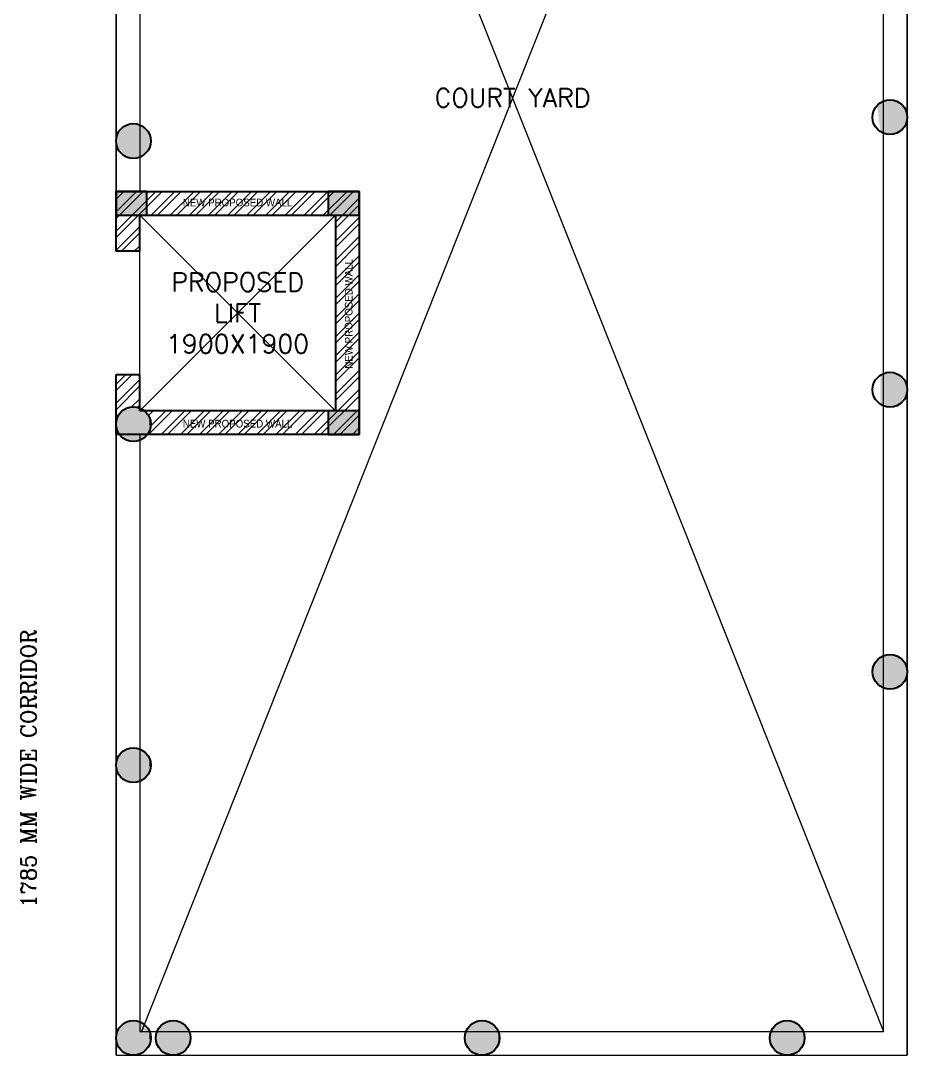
# Model space of a CAD drawing. Extents: x -52083 to 49512, y -145230 to 20224.
# Drawn here: x -40883 to -32278, y -125383 to -115345 of the extents above; entities that cross this region are included whole.
import ezdxf
from ezdxf.enums import TextEntityAlignment as Align

# ---------------------------------------------------------------- set-up
doc = ezdxf.new("R2010")
doc.units = 0
doc.header["$LTSCALE"] = 0.5
doc.header["$MEASUREMENT"] = 0
for name, color, linetype, lineweight in [('COL', 1, 'Continuous', 35), ('Furniture', 30, 'Continuous', 13), ('Hatch-1', 8, 'Continuous', 5), ('New Wall', 5, 'Continuous', 35), ('SILL', 8, 'Continuous', 13), ('wall-1', 7, 'Continuous', 35)]:
    doc.layers.add(name, color=color, linetype=linetype, lineweight=lineweight)
for name, color, linetype in [('PDF_Text', 5, 'Continuous'), ('PDF_WALL', 1, 'Continuous'), ('SA-FUR', 3, 'Continuous')]:
    doc.layers.add(name, color=color, linetype=linetype)
doc.styles.add('RomanS', font='romans.shx')
doc.styles.get("Standard").update_dxf_attribs({"font": 'romans.shx'})
pattern_1 = [(45, (22946.7, -16431.28), (-92.80777, 92.80777), []), (45, (23008.57, -16431.28), (-92.80777, 92.80777), [])]

# ---------------------------------------------------------------- blocks, each defined once
blk = doc.blocks.new('COL-230X300')
blk.add_hatch(color=256).paths.add_polyline_path([(-300, 0), (0, 0), (0, 230), (-300, 230)])
blk.add_lwpolyline([(-300, 0), (0, 0), (0, 230), (-300, 230)], close=True)
blk = doc.blocks.new('BARE')
at = {"layer": 'COL'}
h = blk.add_hatch(color=256, dxfattribs=at)
h.dxf.hatch_style = 1
edge = h.paths.add_edge_path()
edge.add_arc((-22237, -19456.1), 168.5, 0, 360)
at = {"layer": 'Hatch-1'}
h = blk.add_hatch(dxfattribs=at)
h.set_pattern_fill('ANSI32,_O', color=256, scale=350)
h.set_pattern_definition(pattern_1)
h.paths.add_polyline_path([(-20045.5, -19944.6), (-22405.5, -19944.6), (-22405.5, -20524.6), (-22175.5, -20524.6), (-22175.5, -20174.6), (-20275.5, -20174.6), (-20275.5, -22074.6), (-22128.1, -22074.6, -0.2202986), (-22068.5, -22203.1, -0.16304), (-22102.5, -22304.6), (-20045.5, -22304.6)])
h = blk.add_hatch(dxfattribs=at)
h.set_pattern_fill('ANSI32,_O', color=256, scale=350)
h.set_pattern_definition(pattern_1)
h.paths.add_polyline_path([(-22175.5, -21724.6), (-22405.5, -21724.6), (-22405.5, -22203.1, -0.5283932), (-22175.5, -22046.2)])
at = {"layer": 'COL'}
for centre in [(-14894, -19225.6), (-22237, -19456.1), (-14894, -21868.6), (-22237, -22203.1), (-14894, -24605.6), (-22237, -25511.1), (-22237, -28158.1), (-21850, -28158.1), (-18852, -28158.1), (-15892, -28158.1)]:
    blk.add_circle(centre, 168.5, dxfattribs=at)
for points in [[(-14956.4, -19382.1), (-14988.6, -19086.1), (-14956.4, -19069.1)], [(-14921.3, -19391.9), (-14956.4, -19069.1), (-14921.3, -19059.3)], [(-14956.4, -19382.1), (-14956.4, -19069.1), (-14921.3, -19391.9)], [(-14884.9, -19393.9), (-14921.3, -19059.3), (-14884.9, -19057.4)], [(-14921.3, -19391.9), (-14921.3, -19059.3), (-14884.9, -19393.9)], [(-14884.9, -19393.9), (-14884.9, -19057.4), (-14849, -19388)], [(-14849, -19388), (-14884.9, -19057.4), (-14849, -19063.2)], [(-14849, -19388), (-14849, -19063.2), (-14815.1, -19374.5)], [(-14815.1, -19374.5), (-14849, -19063.2), (-14815.1, -19076.7)], [(-14988.6, -19365.1), (-15016.4, -19109.7), (-14988.6, -19086.1)], [(-14988.6, -19365.1), (-14988.6, -19086.1), (-14956.4, -19382.1)], [(-14815.1, -19374.5), (-14815.1, -19076.7), (-14785, -19354)], [(-14785, -19354), (-14815.1, -19076.7), (-14785, -19097.2)], [(-14785, -19354), (-14785, -19097.2), (-14759.9, -19327.6)], [(-14759.9, -19327.6), (-14785, -19097.2), (-14759.9, -19123.6)], [(-14759.9, -19327.6), (-14759.9, -19123.6), (-14741.1, -19296.4)], [(-14741.1, -19296.4), (-14759.9, -19123.6), (-14741.1, -19154.9)], [(-14741.1, -19296.4), (-14741.1, -19154.9), (-14729.5, -19261.8)], [(-14729.5, -19261.8), (-14741.1, -19154.9), (-14729.5, -19189.4)], [(-14729.5, -19261.8), (-14729.5, -19189.4), (-14725.5, -19225.6)], [(-14956.4, -22025.1), (-14988.6, -21729.1), (-14956.4, -21712.1)], [(-14988.6, -22008.1), (-14988.6, -21729.1), (-14956.4, -22025.1)], [(-14921.3, -22034.9), (-14956.4, -21712.1), (-14921.3, -21702.3)], [(-14956.4, -22025.1), (-14956.4, -21712.1), (-14921.3, -22034.9)], [(-14884.9, -22036.9), (-14921.3, -21702.3), (-14884.9, -21700.4)], [(-14921.3, -22034.9), (-14921.3, -21702.3), (-14884.9, -22036.9)], [(-14884.9, -22036.9), (-14884.9, -21700.4), (-14849, -22031)], [(-14849, -22031), (-14884.9, -21700.4), (-14849, -21706.2)], [(-14849, -22031), (-14849, -21706.2), (-14815.1, -22017.5)], [(-14815.1, -22017.5), (-14849, -21706.2), (-14815.1, -21719.7)], [(-14815.1, -22017.5), (-14815.1, -21719.7), (-14785, -21997)], [(-14785, -21997), (-14815.1, -21719.7), (-14785, -21740.2)], [(-14785, -21997), (-14785, -21740.2), (-14759.9, -21970.6)], [(-14759.9, -21970.6), (-14785, -21740.2), (-14759.9, -21766.6)], [(-14759.9, -21970.6), (-14759.9, -21766.6), (-14741.1, -21939.4)], [(-14741.1, -21939.4), (-14759.9, -21766.6), (-14741.1, -21797.9)], [(-14741.1, -21939.4), (-14741.1, -21797.9), (-14729.5, -21904.8)], [(-14729.5, -21904.8), (-14741.1, -21797.9), (-14729.5, -21832.4)], [(-14729.5, -21904.8), (-14729.5, -21832.4), (-14725.5, -21868.6)], [(-22337.5, -22337.5), (-22359.4, -22087.2), (-22337.5, -22068.6)], [(-22331.6, -22342.5), (-22337.5, -22068.6), (-22331.6, -22063.6)], [(-22337.5, -22337.5), (-22337.5, -22068.6), (-22331.6, -22342.5)], [(-22305.3, -22356.5), (-22331.6, -22063.6), (-22305.3, -22049.6)], [(-22331.6, -22342.5), (-22331.6, -22063.6), (-22305.3, -22356.5)], [(-22299.4, -22359.6), (-22305.3, -22049.6), (-22299.4, -22046.5)], [(-22305.3, -22356.5), (-22305.3, -22049.6), (-22299.4, -22359.6)], [(-22270.2, -22367.7), (-22299.4, -22046.5), (-22270.2, -22038.4)], [(-22299.4, -22359.6), (-22299.4, -22046.5), (-22270.2, -22367.7)], [(-22264.3, -22369.3), (-22270.2, -22038.4), (-22264.3, -22036.8)], [(-22270.2, -22367.7), (-22270.2, -22038.4), (-22264.3, -22369.3)], [(-22233.8, -22371), (-22264.3, -22036.8), (-22233.8, -22035.1)], [(-22264.3, -22369.3), (-22264.3, -22036.8), (-22233.8, -22371)], [(-22227.9, -22371.3), (-22233.8, -22035.1), (-22227.9, -22034.8)], [(-22233.8, -22371), (-22233.8, -22035.1), (-22227.9, -22371.3)], [(-22227.9, -22371.3), (-22227.9, -22034.8), (-22197.8, -22366.4)], [(-22197.8, -22366.4), (-22227.9, -22034.8), (-22197.8, -22039.7)], [(-22197.8, -22366.4), (-22197.8, -22039.7), (-22192, -22365.4)], [(-22192, -22365.4), (-22197.8, -22039.7), (-22192, -22040.7)], [(-22192, -22365.4), (-22192, -22040.7), (-22164, -22354.3)], [(-22164, -22354.3), (-22192, -22040.7), (-22164, -22051.8)], [(-22164, -22354.3), (-22164, -22051.8), (-22158.1, -22351.9)], [(-22158.1, -22351.9), (-22164, -22051.8), (-22158.1, -22054.2)], [(-22158.1, -22351.9), (-22158.1, -22054.2), (-22133.8, -22335.5)], [(-22133.8, -22335.5), (-22158.1, -22054.2), (-22133.8, -22070.6)], [(-22133.8, -22335.5), (-22133.8, -22070.6), (-22128, -22331.5)], [(-22128, -22331.5), (-22133.8, -22070.6), (-22128, -22074.6)], [(-22128, -22331.5), (-22128, -22074.6), (-22108.8, -22311.2)], [(-22108.8, -22311.2), (-22128, -22074.6), (-22108.8, -22094.9)], [(-22402.6, -22230.2), (-22404.6, -22184.8), (-22402.6, -22176)], [(-22396.7, -22256.9), (-22402.6, -22176), (-22396.7, -22149.3)], [(-22402.6, -22230.2), (-22402.6, -22176), (-22396.7, -22256.9)], [(-22387.3, -22277.2), (-22396.7, -22149.3), (-22387.3, -22128.9)], [(-22396.7, -22256.9), (-22396.7, -22149.3), (-22387.3, -22277.2)], [(-22381.4, -22289.9), (-22387.3, -22128.9), (-22381.4, -22116.2)], [(-22387.3, -22277.2), (-22387.3, -22128.9), (-22381.4, -22289.9)], [(-22365.3, -22311.2), (-22381.4, -22116.2), (-22365.3, -22094.9)], [(-22381.4, -22289.9), (-22381.4, -22116.2), (-22365.3, -22311.2)], [(-22359.4, -22318.9), (-22365.3, -22094.9), (-22359.4, -22087.2)], [(-22365.3, -22311.2), (-22365.3, -22094.9), (-22359.4, -22318.9)], [(-22359.4, -22318.9), (-22359.4, -22087.2), (-22337.5, -22337.5)], [(-22108.8, -22311.2), (-22108.8, -22094.9), (-22102.9, -22305)], [(-22102.9, -22305), (-22108.8, -22094.9), (-22102.9, -22101.1)], [(-22102.9, -22305), (-22102.9, -22101.1), (-22090, -22283.6)], [(-22090, -22283.6), (-22102.9, -22101.1), (-22090, -22122.5)], [(-22090, -22283.6), (-22090, -22122.5), (-22084.1, -22273.8)], [(-22084.1, -22273.8), (-22090, -22122.5), (-22084.1, -22132.3)], [(-22084.1, -22273.8), (-22084.1, -22132.3), (-22078.4, -22256.7)], [(-22078.4, -22256.7), (-22084.1, -22132.3), (-22078.4, -22149.4)], [(-22078.4, -22256.7), (-22078.4, -22149.4), (-22074.4, -22245)], [(-22074.4, -22245), (-22078.4, -22149.4), (-22074.4, -22161.1)], [(-22074.4, -22245), (-22074.4, -22161.1), (-22072.5, -22239.3)], [(-22072.5, -22239.3), (-22074.4, -22161.1), (-22072.5, -22166.8)], [(-22072.5, -22239.3), (-22072.5, -22166.8), (-22068.5, -22203.1)], [(-22404.6, -22221.3), (-22404.6, -22184.8), (-22402.6, -22230.2)], [(-15016.4, -24721.5), (-15038.4, -24518.7), (-15016.4, -24489.7)], [(-14988.6, -24745.1), (-15016.4, -24489.7), (-14988.6, -24466.1)], [(-15016.4, -24721.5), (-15016.4, -24489.7), (-14988.6, -24745.1)], [(-14956.4, -24762.1), (-14988.6, -24466.1), (-14956.4, -24449.1)], [(-14988.6, -24745.1), (-14988.6, -24466.1), (-14956.4, -24762.1)], [(-14921.3, -24771.9), (-14956.4, -24449.1), (-14921.3, -24439.3)], [(-14956.4, -24762.1), (-14956.4, -24449.1), (-14921.3, -24771.9)], [(-14884.9, -24773.9), (-14921.3, -24439.3), (-14884.9, -24437.4)], [(-14921.3, -24771.9), (-14921.3, -24439.3), (-14884.9, -24773.9)], [(-14884.9, -24773.9), (-14884.9, -24437.4), (-14849, -24768)], [(-14849, -24768), (-14884.9, -24437.4), (-14849, -24443.2)], [(-14849, -24768), (-14849, -24443.2), (-14815.1, -24754.5)], [(-14815.1, -24754.5), (-14849, -24443.2), (-14815.1, -24456.7)], [(-14815.1, -24754.5), (-14815.1, -24456.7), (-14785, -24734)], [(-14785, -24734), (-14815.1, -24456.7), (-14785, -24477.2)], [(-14785, -24734), (-14785, -24477.2), (-14759.9, -24707.6)], [(-14759.9, -24707.6), (-14785, -24477.2), (-14759.9, -24503.6)], [(-15053.7, -24659.4), (-15061.6, -24587.4), (-15053.7, -24551.8)], [(-15061.6, -24623.8), (-15061.6, -24587.4), (-15053.7, -24659.4)], [(-15038.4, -24692.5), (-15053.7, -24551.8), (-15038.4, -24518.7)], [(-15053.7, -24659.4), (-15053.7, -24551.8), (-15038.4, -24692.5)], [(-15038.4, -24692.5), (-15038.4, -24518.7), (-15016.4, -24721.5)], [(-14759.9, -24707.6), (-14759.9, -24503.6), (-14741.1, -24676.4)], [(-14741.1, -24676.4), (-14759.9, -24503.6), (-14741.1, -24534.9)], [(-14741.1, -24676.4), (-14741.1, -24534.9), (-14729.5, -24641.8)], [(-14729.5, -24641.8), (-14741.1, -24534.9), (-14729.5, -24569.4)], [(-14729.5, -24641.8), (-14729.5, -24569.4), (-14725.5, -24605.6)], [(-22359.4, -25626.9), (-22365.3, -25402.9), (-22359.4, -25395.2)], [(-22337.5, -25645.5), (-22359.4, -25395.2), (-22337.5, -25376.6)], [(-22359.4, -25626.9), (-22359.4, -25395.2), (-22337.5, -25645.5)], [(-22331.6, -25650.5), (-22337.5, -25376.6), (-22331.6, -25371.6)], [(-22337.5, -25645.5), (-22337.5, -25376.6), (-22331.6, -25650.5)], [(-22305.3, -25664.5), (-22331.6, -25371.6), (-22305.3, -25357.6)], [(-22331.6, -25650.5), (-22331.6, -25371.6), (-22305.3, -25664.5)], [(-22299.4, -25667.6), (-22305.3, -25357.6), (-22299.4, -25354.5)], [(-22305.3, -25664.5), (-22305.3, -25357.6), (-22299.4, -25667.6)], [(-22270.2, -25675.7), (-22299.4, -25354.5), (-22270.2, -25346.4)], [(-22299.4, -25667.6), (-22299.4, -25354.5), (-22270.2, -25675.7)], [(-22264.3, -25677.3), (-22270.2, -25346.4), (-22264.3, -25344.8)], [(-22270.2, -25675.7), (-22270.2, -25346.4), (-22264.3, -25677.3)], [(-22233.8, -25679), (-22264.3, -25344.8), (-22233.8, -25343.1)], [(-22264.3, -25677.3), (-22264.3, -25344.8), (-22233.8, -25679)], [(-22227.9, -25679.3), (-22233.8, -25343.1), (-22227.9, -25342.8)], [(-22233.8, -25679), (-22233.8, -25343.1), (-22227.9, -25679.3)], [(-22227.9, -25679.3), (-22227.9, -25342.8), (-22197.8, -25674.4)], [(-22197.8, -25674.4), (-22227.9, -25342.8), (-22197.8, -25347.7)], [(-22197.8, -25674.4), (-22197.8, -25347.7), (-22192, -25673.4)], [(-22192, -25673.4), (-22197.8, -25347.7), (-22192, -25348.7)], [(-22192, -25673.4), (-22192, -25348.7), (-22164, -25662.3)], [(-22164, -25662.3), (-22192, -25348.7), (-22164, -25359.8)], [(-22164, -25662.3), (-22164, -25359.8), (-22158.1, -25659.9)], [(-22158.1, -25659.9), (-22164, -25359.8), (-22158.1, -25362.2)], [(-22158.1, -25659.9), (-22158.1, -25362.2), (-22133.8, -25643.5)], [(-22133.8, -25643.5), (-22158.1, -25362.2), (-22133.8, -25378.6)], [(-22133.8, -25643.5), (-22133.8, -25378.6), (-22128, -25639.5)], [(-22128, -25639.5), (-22133.8, -25378.6), (-22128, -25382.6)], [(-22128, -25639.5), (-22128, -25382.6), (-22108.8, -25619.2)], [(-22108.8, -25619.2), (-22128, -25382.6), (-22108.8, -25402.9)], [(-22402.6, -25538.2), (-22404.6, -25492.8), (-22402.6, -25484)], [(-22404.6, -25529.3), (-22404.6, -25492.8), (-22402.6, -25538.2)], [(-22396.7, -25564.9), (-22402.6, -25484), (-22396.7, -25457.3)], [(-22402.6, -25538.2), (-22402.6, -25484), (-22396.7, -25564.9)], [(-22387.3, -25585.2), (-22396.7, -25457.3), (-22387.3, -25436.9)], [(-22396.7, -25564.9), (-22396.7, -25457.3), (-22387.3, -25585.2)], [(-22381.4, -25597.9), (-22387.3, -25436.9), (-22381.4, -25424.2)], [(-22387.3, -25585.2), (-22387.3, -25436.9), (-22381.4, -25597.9)], [(-22365.3, -25619.2), (-22381.4, -25424.2), (-22365.3, -25402.9)], [(-22381.4, -25597.9), (-22381.4, -25424.2), (-22365.3, -25619.2)], [(-22365.3, -25619.2), (-22365.3, -25402.9), (-22359.4, -25626.9)], [(-22108.8, -25619.2), (-22108.8, -25402.9), (-22102.9, -25613)], [(-22102.9, -25613), (-22108.8, -25402.9), (-22102.9, -25409.1)], [(-22102.9, -25613), (-22102.9, -25409.1), (-22090, -25591.6)], [(-22090, -25591.6), (-22102.9, -25409.1), (-22090, -25430.5)], [(-22090, -25591.6), (-22090, -25430.5), (-22084.1, -25581.8)], [(-22084.1, -25581.8), (-22090, -25430.5), (-22084.1, -25440.3)], [(-22084.1, -25581.8), (-22084.1, -25440.3), (-22078.4, -25564.7)], [(-22078.4, -25564.7), (-22084.1, -25440.3), (-22078.4, -25457.4)], [(-22078.4, -25564.7), (-22078.4, -25457.4), (-22074.4, -25553)], [(-22074.4, -25553), (-22078.4, -25457.4), (-22074.4, -25469.1)], [(-22074.4, -25553), (-22074.4, -25469.1), (-22072.5, -25547.3)], [(-22072.5, -25547.3), (-22074.4, -25469.1), (-22072.5, -25474.8)], [(-22072.5, -25547.3), (-22072.5, -25474.8), (-22068.5, -25511.1)], [(-22305.3, -28311.5), (-22331.6, -28018.6), (-22305.3, -28004.6)], [(-22299.4, -28314.6), (-22305.3, -28004.6), (-22299.4, -28001.5)], [(-22305.3, -28311.5), (-22305.3, -28004.6), (-22299.4, -28314.6)], [(-22270.2, -28322.7), (-22299.4, -28001.5), (-22270.2, -27993.4)], [(-22299.4, -28314.6), (-22299.4, -28001.5), (-22270.2, -28322.7)], [(-22264.3, -28324.3), (-22270.2, -27993.4), (-22264.3, -27991.8)], [(-22270.2, -28322.7), (-22270.2, -27993.4), (-22264.3, -28324.3)], [(-22233.8, -28326), (-22264.3, -27991.8), (-22233.8, -27990.1)], [(-22264.3, -28324.3), (-22264.3, -27991.8), (-22233.8, -28326)], [(-22227.9, -28326.3), (-22233.8, -27990.1), (-22227.9, -27989.8)], [(-22233.8, -28326), (-22233.8, -27990.1), (-22227.9, -28326.3)], [(-22227.9, -28326.3), (-22227.9, -27989.8), (-22197.8, -28321.4)], [(-22197.8, -28321.4), (-22227.9, -27989.8), (-22197.8, -27994.7)], [(-22197.8, -28321.4), (-22197.8, -27994.7), (-22192, -28320.4)], [(-22192, -28320.4), (-22197.8, -27994.7), (-22192, -27995.7)], [(-22192, -28320.4), (-22192, -27995.7), (-22164, -28309.3)], [(-22164, -28309.3), (-22192, -27995.7), (-22164, -28006.8)], [(-21912.4, -28314.6), (-21944.6, -28018.6), (-21912.4, -28001.5)], [(-21877.3, -28324.3), (-21912.4, -28001.5), (-21877.3, -27991.8)], [(-21912.4, -28314.6), (-21912.4, -28001.5), (-21877.3, -28324.3)], [(-21840.9, -28326.3), (-21877.3, -27991.8), (-21840.9, -27989.8)], [(-21877.3, -28324.3), (-21877.3, -27991.8), (-21840.9, -28326.3)], [(-21840.9, -28326.3), (-21840.9, -27989.8), (-21805, -28320.4)], [(-21805, -28320.4), (-21840.9, -27989.8), (-21805, -27995.7)], [(-21805, -28320.4), (-21805, -27995.7), (-21771.1, -28306.9)], [(-21771.1, -28306.9), (-21805, -27995.7), (-21771.1, -28009.2)], [(-18914.4, -28314.6), (-18946.6, -28018.6), (-18914.4, -28001.5)], [(-18907.6, -28316.5), (-18914.4, -28001.5), (-18907.6, -27999.6)], [(-18914.4, -28314.6), (-18914.4, -28001.5), (-18907.6, -28316.5)], [(-18899.7, -28318.7), (-18907.6, -27999.6), (-18899.7, -27997.4)], [(-18907.6, -28316.5), (-18907.6, -27999.6), (-18899.7, -28318.7)], [(-18884.4, -28322.9), (-18899.7, -27997.4), (-18884.4, -27993.2)], [(-18899.7, -28318.7), (-18899.7, -27997.4), (-18884.4, -28322.9)], [(-18879.3, -28324.3), (-18884.4, -27993.2), (-18879.3, -27991.8)], [(-18884.4, -28322.9), (-18884.4, -27993.2), (-18879.3, -28324.3)], [(-18862.4, -28325.3), (-18879.3, -27991.8), (-18862.4, -27990.9)], [(-18879.3, -28324.3), (-18879.3, -27991.8), (-18862.4, -28325.3)], [(-18842.9, -28326.3), (-18862.4, -27990.9), (-18842.9, -27989.8)], [(-18862.4, -28325.3), (-18862.4, -27990.9), (-18842.9, -28326.3)], [(-18842.9, -28326.3), (-18842.9, -27989.8), (-18834.6, -28324.9)], [(-18834.6, -28324.9), (-18842.9, -27989.8), (-18834.6, -27991.2)], [(-18834.6, -28324.9), (-18834.6, -27991.2), (-18807, -28320.4)], [(-18807, -28320.4), (-18834.6, -27991.2), (-18807, -27995.7)], [(-18807, -28320.4), (-18807, -27995.7), (-18802.4, -28318.6)], [(-18802.4, -28318.6), (-18807, -27995.7), (-18802.4, -27997.5)], [(-18802.4, -28318.6), (-18802.4, -27997.5), (-18773.1, -28306.9)], [(-18773.1, -28306.9), (-18802.4, -27997.5), (-18773.1, -28009.2)], [(-15954.4, -28314.6), (-15986.6, -28018.6), (-15954.4, -28001.5)], [(-15919.3, -28324.3), (-15954.4, -28001.5), (-15919.3, -27991.8)], [(-15954.4, -28314.6), (-15954.4, -28001.5), (-15919.3, -28324.3)], [(-15882.9, -28326.3), (-15919.3, -27991.8), (-15882.9, -27989.8)], [(-15919.3, -28324.3), (-15919.3, -27991.8), (-15882.9, -28326.3)], [(-15882.9, -28326.3), (-15882.9, -27989.8), (-15847, -28320.4)], [(-15847, -28320.4), (-15882.9, -27989.8), (-15847, -27995.7)], [(-15847, -28320.4), (-15847, -27995.7), (-15813.1, -28306.9)], [(-15813.1, -28306.9), (-15847, -27995.7), (-15813.1, -28009.2)], [(-22396.7, -28211.9), (-22402.6, -28131), (-22396.7, -28104.3)], [(-22387.3, -28232.2), (-22396.7, -28104.3), (-22387.3, -28083.9)], [(-22396.7, -28211.9), (-22396.7, -28104.3), (-22387.3, -28232.2)], [(-22381.4, -28244.9), (-22387.3, -28083.9), (-22381.4, -28071.2)], [(-22387.3, -28232.2), (-22387.3, -28083.9), (-22381.4, -28244.9)], [(-22365.3, -28266.2), (-22381.4, -28071.2), (-22365.3, -28049.9)], [(-22381.4, -28244.9), (-22381.4, -28071.2), (-22365.3, -28266.2)], [(-22359.4, -28273.9), (-22365.3, -28049.9), (-22359.4, -28042.2)], [(-22365.3, -28266.2), (-22365.3, -28049.9), (-22359.4, -28273.9)], [(-22337.5, -28292.5), (-22359.4, -28042.2), (-22337.5, -28023.6)], [(-22359.4, -28273.9), (-22359.4, -28042.2), (-22337.5, -28292.5)], [(-22331.6, -28297.5), (-22337.5, -28023.6), (-22331.6, -28018.6)], [(-22337.5, -28292.5), (-22337.5, -28023.6), (-22331.6, -28297.5)], [(-22331.6, -28297.5), (-22331.6, -28018.6), (-22305.3, -28311.5)], [(-22164, -28309.3), (-22164, -28006.8), (-22158.1, -28306.9)], [(-22158.1, -28306.9), (-22164, -28006.8), (-22158.1, -28009.2)], [(-22158.1, -28306.9), (-22158.1, -28009.2), (-22133.8, -28290.5)], [(-22133.8, -28290.5), (-22158.1, -28009.2), (-22133.8, -28025.6)], [(-22133.8, -28290.5), (-22133.8, -28025.6), (-22128, -28286.5)], [(-22128, -28286.5), (-22133.8, -28025.6), (-22128, -28029.6)], [(-22128, -28286.5), (-22128, -28029.6), (-22108.8, -28266.2)], [(-22108.8, -28266.2), (-22128, -28029.6), (-22108.8, -28049.9)], [(-22108.8, -28266.2), (-22108.8, -28049.9), (-22102.9, -28260)], [(-22102.9, -28260), (-22108.8, -28049.9), (-22102.9, -28056.1)], [(-22102.9, -28260), (-22102.9, -28056.1), (-22090, -28238.6)], [(-22090, -28238.6), (-22102.9, -28056.1), (-22090, -28077.5)], [(-22090, -28238.6), (-22090, -28077.5), (-22084.1, -28228.8)], [(-22084.1, -28228.8), (-22090, -28077.5), (-22084.1, -28087.3)], [(-22084.1, -28228.8), (-22084.1, -28087.3), (-22078.4, -28211.7)], [(-22078.4, -28211.7), (-22084.1, -28087.3), (-22078.4, -28104.4)], [(-22078.4, -28211.7), (-22078.4, -28104.4), (-22074.4, -28200)], [(-22074.4, -28200), (-22078.4, -28104.4), (-22074.4, -28116.1)], [(-22009.7, -28211.9), (-22017.6, -28139.8), (-22009.7, -28104.3)], [(-21994.4, -28244.9), (-22009.7, -28104.3), (-21994.4, -28071.2)], [(-22009.7, -28211.9), (-22009.7, -28104.3), (-21994.4, -28244.9)], [(-21972.4, -28273.9), (-21994.4, -28071.2), (-21972.4, -28042.2)], [(-21994.4, -28244.9), (-21994.4, -28071.2), (-21972.4, -28273.9)], [(-21944.6, -28297.5), (-21972.4, -28042.2), (-21944.6, -28018.6)], [(-21972.4, -28273.9), (-21972.4, -28042.2), (-21944.6, -28297.5)], [(-21944.6, -28297.5), (-21944.6, -28018.6), (-21912.4, -28314.6)], [(-21771.1, -28306.9), (-21771.1, -28009.2), (-21741, -28286.5)], [(-21741, -28286.5), (-21771.1, -28009.2), (-21741, -28029.6)], [(-21741, -28286.5), (-21741, -28029.6), (-21715.9, -28260)], [(-21715.9, -28260), (-21741, -28029.6), (-21715.9, -28056.1)], [(-21715.9, -28260), (-21715.9, -28056.1), (-21697.1, -28228.8)], [(-21697.1, -28228.8), (-21715.9, -28056.1), (-21697.1, -28087.3)], [(-21697.1, -28228.8), (-21697.1, -28087.3), (-21685.5, -28194.3)], [(-21685.5, -28194.3), (-21697.1, -28087.3), (-21685.5, -28121.8)], [(-19011.7, -28211.9), (-19019.6, -28139.8), (-19011.7, -28104.3)], [(-18996.4, -28244.9), (-19011.7, -28104.3), (-18996.4, -28071.2)], [(-19011.7, -28211.9), (-19011.7, -28104.3), (-18996.4, -28244.9)], [(-18974.4, -28273.9), (-18996.4, -28071.2), (-18974.4, -28042.2)], [(-18996.4, -28244.9), (-18996.4, -28071.2), (-18974.4, -28273.9)], [(-18946.6, -28297.5), (-18974.4, -28042.2), (-18946.6, -28018.6)], [(-18974.4, -28273.9), (-18974.4, -28042.2), (-18946.6, -28297.5)], [(-18946.6, -28297.5), (-18946.6, -28018.6), (-18914.4, -28314.6)], [(-18773.1, -28306.9), (-18773.1, -28009.2), (-18767.3, -28303)], [(-18767.3, -28303), (-18773.1, -28009.2), (-18767.3, -28013.1)], [(-18767.3, -28303), (-18767.3, -28013.1), (-18743, -28286.5)], [(-18743, -28286.5), (-18767.3, -28013.1), (-18743, -28029.6)], [(-18743, -28286.5), (-18743, -28029.6), (-18730.9, -28273.8)], [(-18730.9, -28273.8), (-18743, -28029.6), (-18730.9, -28042.3)], [(-18730.9, -28273.8), (-18730.9, -28042.3), (-18717.9, -28260)], [(-18717.9, -28260), (-18730.9, -28042.3), (-18717.9, -28056.1)], [(-18717.9, -28260), (-18717.9, -28056.1), (-18699.1, -28228.8)], [(-18699.1, -28228.8), (-18717.9, -28056.1), (-18699.1, -28087.3)], [(-18699.1, -28228.8), (-18699.1, -28087.3), (-18695, -28216.5)], [(-18695, -28216.5), (-18699.1, -28087.3), (-18695, -28099.6)], [(-18695, -28216.5), (-18695, -28099.6), (-18687.5, -28194.3)], [(-18687.5, -28194.3), (-18695, -28099.6), (-18687.5, -28121.8)], [(-16051.7, -28211.9), (-16059.6, -28139.8), (-16051.7, -28104.3)], [(-16036.4, -28244.9), (-16051.7, -28104.3), (-16036.4, -28071.2)], [(-16051.7, -28211.9), (-16051.7, -28104.3), (-16036.4, -28244.9)], [(-16014.4, -28273.9), (-16036.4, -28071.2), (-16014.4, -28042.2)], [(-16036.4, -28244.9), (-16036.4, -28071.2), (-16014.4, -28273.9)], [(-15986.6, -28297.5), (-16014.4, -28042.2), (-15986.6, -28018.6)], [(-16014.4, -28273.9), (-16014.4, -28042.2), (-15986.6, -28297.5)], [(-15986.6, -28297.5), (-15986.6, -28018.6), (-15954.4, -28314.6)], [(-15813.1, -28306.9), (-15813.1, -28009.2), (-15783, -28286.5)], [(-15783, -28286.5), (-15813.1, -28009.2), (-15783, -28029.6)], [(-15783, -28286.5), (-15783, -28029.6), (-15757.9, -28260)], [(-15757.9, -28260), (-15783, -28029.6), (-15757.9, -28056.1)], [(-15757.9, -28260), (-15757.9, -28056.1), (-15739.1, -28228.8)], [(-15739.1, -28228.8), (-15757.9, -28056.1), (-15739.1, -28087.3)], [(-15739.1, -28228.8), (-15739.1, -28087.3), (-15727.5, -28194.3)], [(-15727.5, -28194.3), (-15739.1, -28087.3), (-15727.5, -28121.8)], [(-22402.6, -28185.2), (-22404.6, -28139.8), (-22402.6, -28131)], [(-22404.6, -28176.3), (-22404.6, -28139.8), (-22402.6, -28185.2)], [(-22402.6, -28185.2), (-22402.6, -28131), (-22396.7, -28211.9)], [(-22074.4, -28200), (-22074.4, -28116.1), (-22072.5, -28194.3)], [(-22072.5, -28194.3), (-22074.4, -28116.1), (-22072.5, -28121.8)], [(-22072.5, -28194.3), (-22072.5, -28121.8), (-22068.5, -28158.1)], [(-22017.6, -28176.3), (-22017.6, -28139.8), (-22009.7, -28211.9)], [(-21685.5, -28194.3), (-21685.5, -28121.8), (-21681.5, -28158.1)], [(-19019.6, -28176.3), (-19019.6, -28139.8), (-19011.7, -28211.9)], [(-18687.5, -28194.3), (-18687.5, -28121.8), (-18683.5, -28158.1)], [(-16059.6, -28176.3), (-16059.6, -28139.8), (-16051.7, -28211.9)], [(-15727.5, -28194.3), (-15727.5, -28121.8), (-15723.5, -28158.1)]]:
    blk.add_solid(points, dxfattribs=at)
at = {"layer": 'Furniture'}
for p, q in [((-22405.5, -9746.6), (-22405.5, -19944.6)), ((-22404.6, -19944.6), (-22403.5, -9746.6)), ((-14725.5, -9746.6), (-14725.5, -28326.6)), ((-14725.5, -28326.6), (-14725.5, -9746.6)), ((-22405.5, -28326.6), (-22404.9, -22304.6)), ((-22405.5, -22304.6), (-22405.5, -28326.6)), ((-22405.5, -28326.6), (-14725.5, -28326.6)), ((-22405.5, -28326.6), (-14725.5, -28326.6))]:
    blk.add_line(p, q, dxfattribs=at)
at = {"layer": 'Hatch-1'}
for p, q in [((-22175.5, -22074.6), (-20275.5, -20174.6)), ((-22175.5, -22074.6), (-20275.5, -20174.6)), ((-20275.5, -22074.6), (-22175.5, -20174.6)), ((-22175.5, -21724.6), (-22175.5, -20524.6))]:
    blk.add_line(p, q, dxfattribs=at)
at = {"layer": 'New Wall'}
for p, q in [((-22405.5, -19944.6), (-20045.5, -19944.6)), ((-22405.5, -20524.6), (-22405.5, -19944.6)), ((-20045.5, -19944.6), (-20045.5, -22304.6)), ((-22175.5, -20524.6), (-22175.5, -20174.6)), ((-22175.5, -20174.6), (-20275.5, -20174.6)), ((-20275.5, -20174.6), (-20275.5, -22074.6)), ((-22175.5, -20524.6), (-22405.7, -20524.6)), ((-22175.5, -21724.6), (-22405.8, -21724.6)), ((-22405.5, -22304.6), (-22405.5, -21724.6)), ((-22175.5, -22074.6), (-22175.5, -21724.6)), ((-20275.5, -22074.6), (-22175.5, -22074.6)), ((-20045.5, -22304.6), (-22405.5, -22304.6))]:
    blk.add_line(p, q, dxfattribs=at)
at = {"layer": 'PDF_WALL', "color": 3, "lineweight": 0}
for p, q in [((-22175.5, -9976.6), (-22175.5, -19944.6)), ((-14955.5, -28096.6), (-14955.5, -9976.6)), ((-22175.5, -22304.6), (-22175.5, -28096.6)), ((-22175.5, -28096.6), (-14955.5, -28096.6))]:
    blk.add_line(p, q, dxfattribs=at)
at = {"layer": 'SILL'}
for p, q in [((-22158.1, -9976.6), (-14955.5, -28096.6)), ((-14955.5, -9976.6), (-22158.1, -28096.6))]:
    blk.add_line(p, q, dxfattribs=at)
at = {"layer": 'wall-1'}
blk.add_line((-21825.5, -22304.6), (-22405.5, -22304.6), dxfattribs=at)
at = {"layer": 'COL'}
for p in [(-22105.5, -20174.6), (-20045.5, -20174.6), (-20045.5, -22304.6)]:
    blk.add_blockref('COL-230X300', p, dxfattribs=at)
at = {"layer": 'PDF_Text', "attachment_point": 5, "style": 'RomanS'}
for s, insert, char_height, width in [('COURT YARD', (-18556.8, -19036.6), 180, 1942.899), ('{\\fArial|b0|i0|c0|p34;\\W0.9;NEW PROPOSED WALL}', (-21225.5, -20053.4), 75, 1061.043), ('PROPOSED LIFT \\P{\\C0;1900X1900}', (-21225.5, -21124.6), 180, 1518.943), ('{\\fArial|b0|i0|c0|p34;\\W0.9;NEW PROPOSED WALL}', (-21225.5, -22198.7), 75, 1061.043)]:
    blk.add_mtext(s, dxfattribs=dict(at, insert=insert, char_height=char_height, width=width))
at = {"layer": 'PDF_Text', "rotation": 90, "style": 'RomanS'}
for s, insert, char_height, width, attachment_point in [('{\\fArial|b0|i0|c0|p34;\\W0.9;NEW PROPOSED WALL}', (-20146.5, -21133.2), 75, 1061.043, 5), ('\\pi121.01885;{\\Fromanc|c0;1785 MM WIDE CORRIDOR}', (-23180.6, -27015.4), 150, 3292.038, 7)]:
    blk.add_mtext(s, dxfattribs=dict(at, insert=insert, char_height=char_height, width=width, attachment_point=attachment_point))
at = {"layer": 'SA-FUR', "color": 7}
for p in [(-11828.1, -20212.7), (-10178.1, -20212.7), (-8528.1, -20212.7), (-12428.4, -24228.4), (-10778.4, -24228.4), (-9128.4, -24228.4)]:
    blk.add_attdef('LS##90', text='', height=65, dxfattribs=at).set_placement(p, align=Align.CENTER)

msp = doc.modelspace()

# ---------------------------------------------------------------- block references
at = {"color": 240}
msp.add_blockref('BARE', (-17552, -97056.2, 2637.8), dxfattribs=at)

doc.saveas('drawing.dxf')
